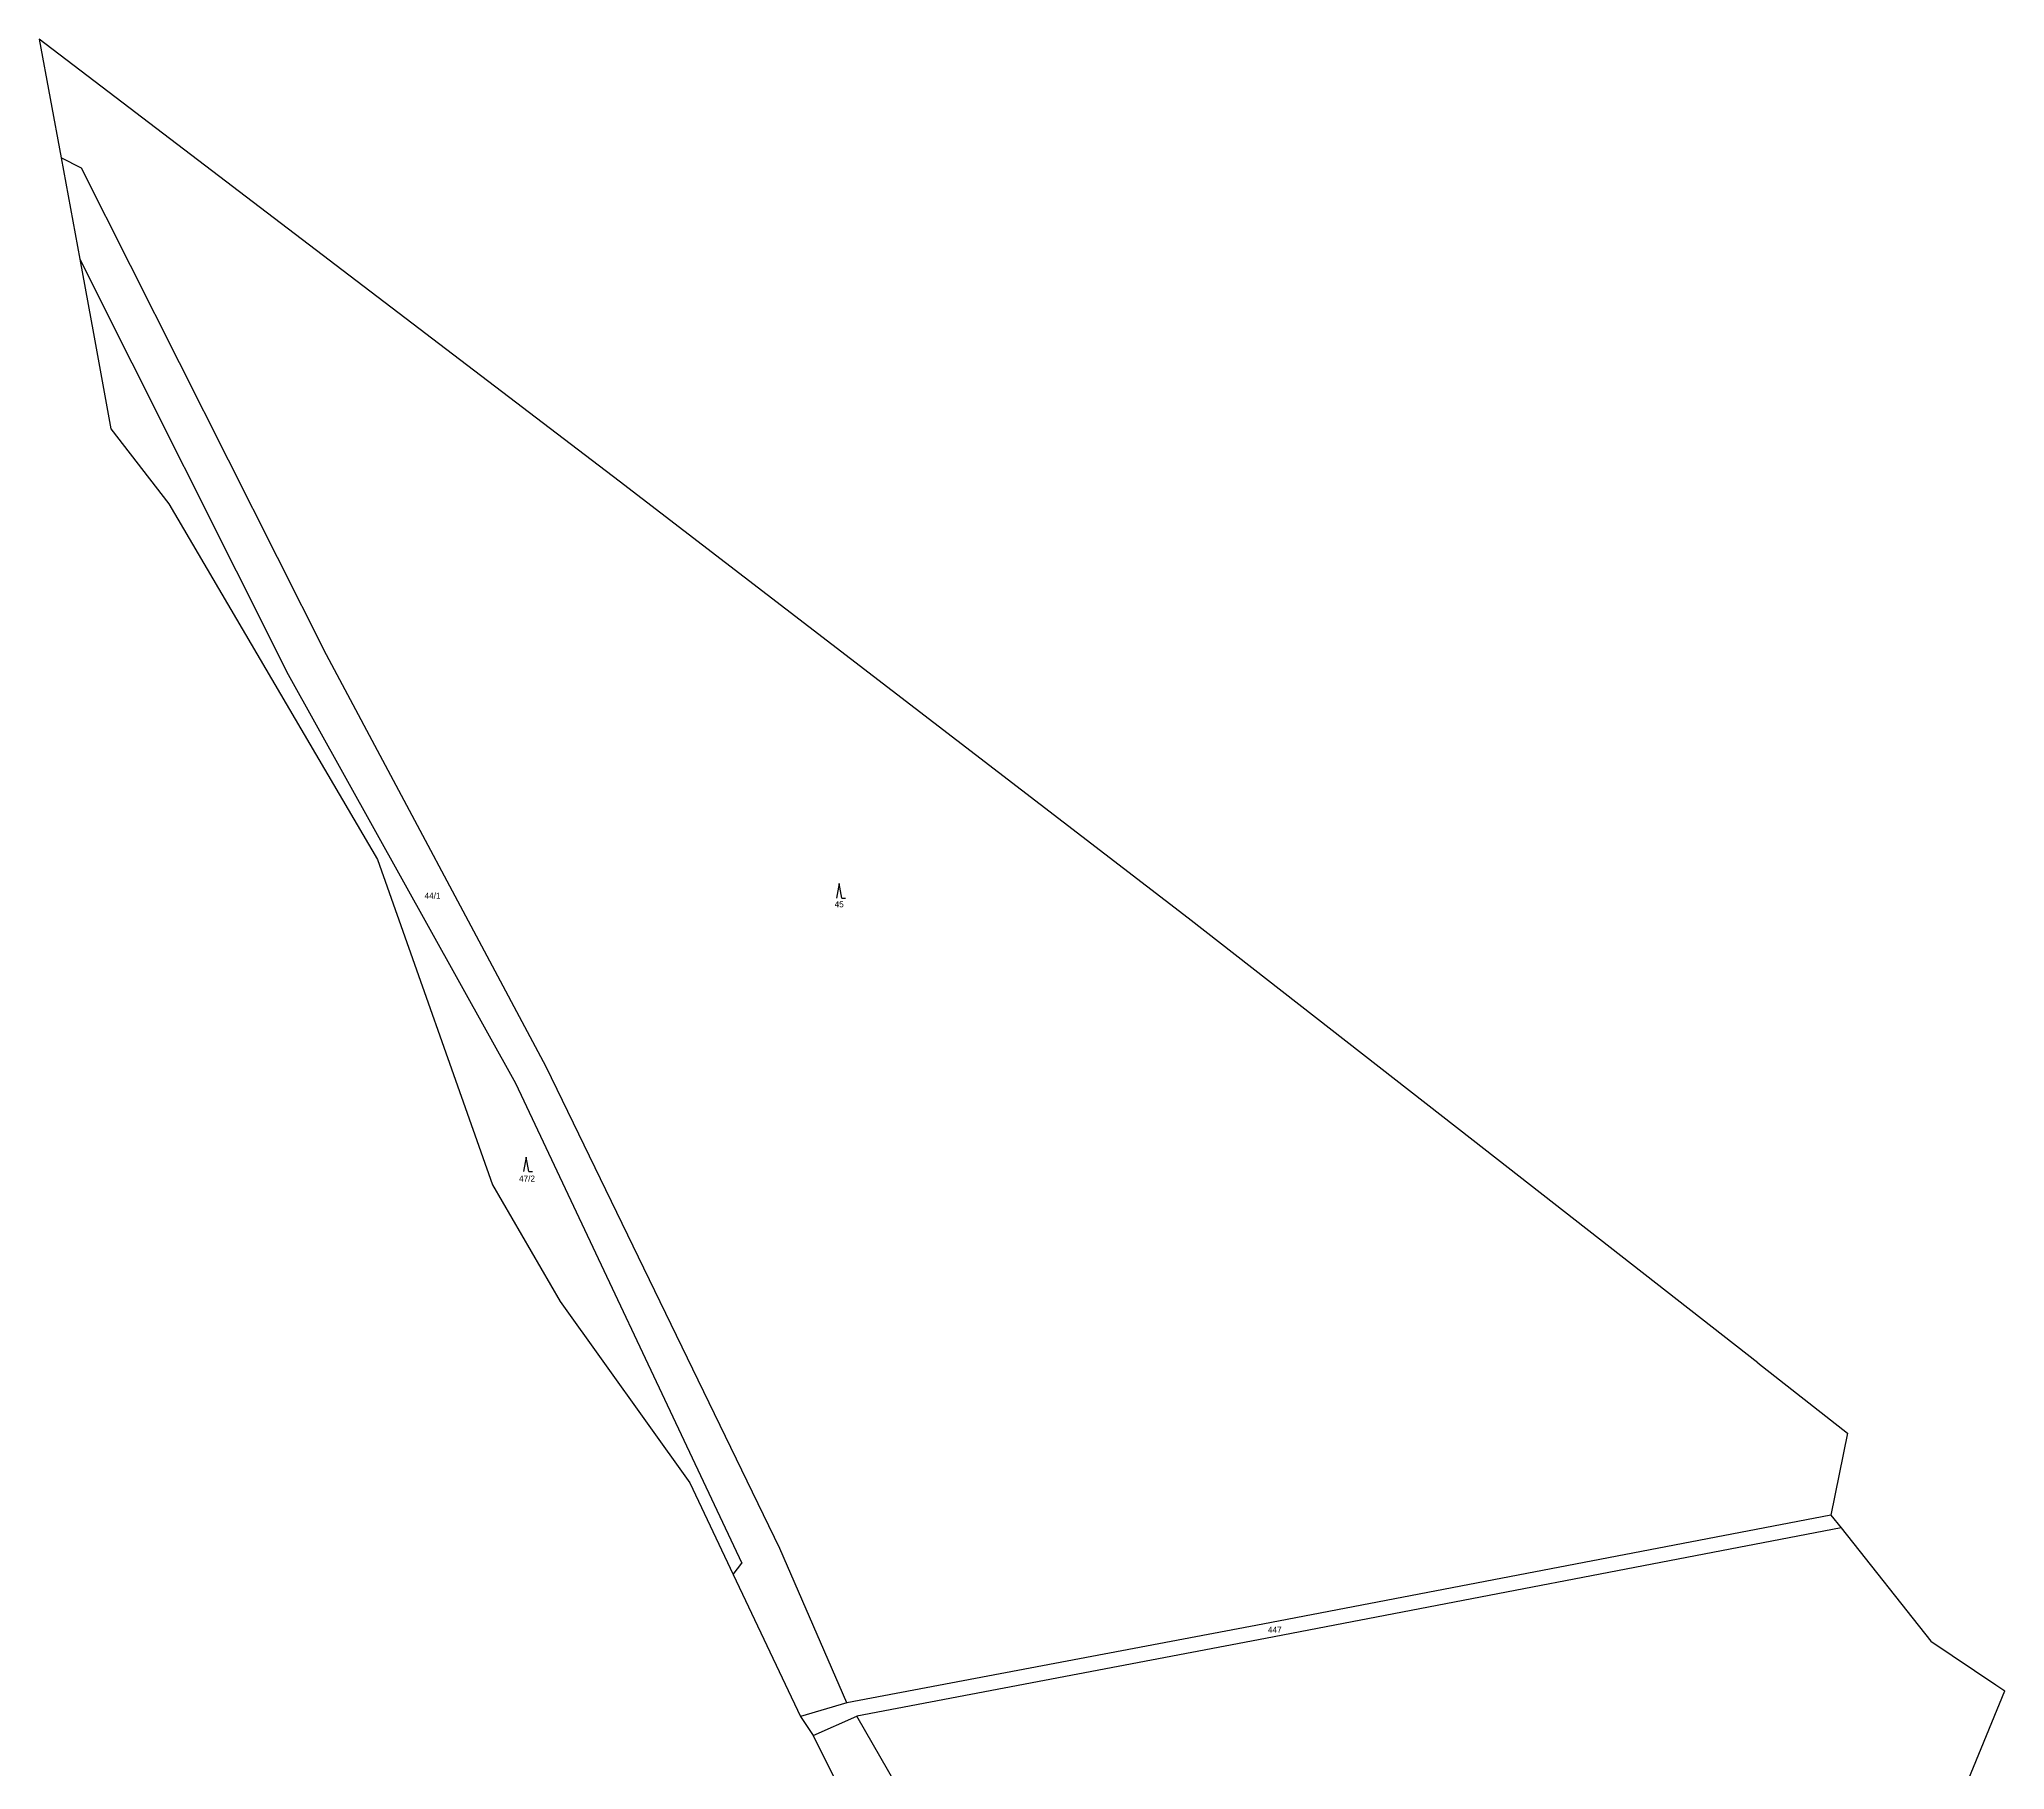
# Model space of a CAD drawing. Extents: x -781820 to -781273, y -1068784 to -1067834.
# Drawn here: x -781820 to -781273, y -1068315 to -1067834 of the extents above; entities that cross this region are included whole.
import ezdxf
from ezdxf.enums import TextEntityAlignment as Align

# ---------------------------------------------------------------- set-up
doc = ezdxf.new("R2010")
doc.units = 0
doc.linetypes.add('0_205_2', pattern=[0])
doc.linetypes.add('0_206_2', pattern=[0])
for name, color, linetype in [('18', 1, 'CONTINUOUS'), ('20502', 1, 'CONTINUOUS'), ('20602', 1, 'CONTINUOUS'), ('21900', 1, 'CONTINUOUS'), ('308', 1, 'CONTINUOUS')]:
    doc.layers.add(name, color=color, linetype=linetype)

# ---------------------------------------------------------------- blocks, each defined once
blk = doc.blocks.new('3_08$2')
at = {"layer": '308', "color": 255, "linetype": 'CONTINUOUS'}
for p, q in [((0, 4), (-0.75, 0)), ((0.75, 0), (0, 4)), ((0.75, 0), (1.75, 0))]:
    blk.add_line(p, q, dxfattribs=at)

msp = doc.modelspace()

# ---------------------------------------------------------------- linework, layer by layer
at = {"layer": '20502', "color": 3, "linetype": '0_205_2'}
for p, q in [((-781819.87, -1067833.64), (-781813.83, -1067866.62)), ((-781813.83, -1067866.62), (-781808.64, -1067894.79)), ((-781808.64, -1067894.79), (-781804.84, -1067915.49)), ((-781804.84, -1067915.49), (-781799.96, -1067942.02)), ((-781799.96, -1067942.02), (-781783.86, -1067962.89)), ((-781783.86, -1067962.89), (-781725.84, -1068061.9)), ((-781725.84, -1068061.9), (-781693.83, -1068152.41)), ((-781693.83, -1068152.41), (-781675.02, -1068184.93)), ((-781675.02, -1068184.93), (-781638.89, -1068235.37)), ((-781638.89, -1068235.37), (-781626.83, -1068260.87)), ((-781626.83, -1068260.87), (-781608.15, -1068300.35)), ((-781608.15, -1068300.35), (-781604.65, -1068305.69)), ((-781604.65, -1068305.69), (-781574.45, -1068366.07))]:
    msp.add_line(p, q, dxfattribs=at)
at = {"layer": '20602', "color": 3, "linetype": '0_206_2'}
for p, q in [((-781658.58, -1067956.57), (-781819.87, -1067833.64)), ((-781500.32, -1068078.26), (-781658.58, -1067956.57)), ((-781421.07, -1068140.13), (-781500.32, -1068078.26)), ((-781341.82, -1068202), (-781421.07, -1068140.13)), ((-781341.82, -1068202), (-781316.93, -1068221.49)), ((-781316.93, -1068221.49), (-781321.51, -1068244.36)), ((-781321.51, -1068244.36), (-781318.71, -1068247.9)), ((-781318.71, -1068247.9), (-781293.76, -1068279.46)), ((-781293.76, -1068279.46), (-781275.62, -1068291.59)), ((-781309.99, -1068383.1), (-781273.19, -1068293.21)), ((-781275.62, -1068291.59), (-781273.19, -1068293.21))]:
    msp.add_line(p, q, dxfattribs=at)
at = {"layer": '21900', "color": 3, "linetype": 'CONTINUOUS'}
for p, q in [((-781808.1, -1067869.55), (-781813.83, -1067866.62)), ((-781739.97, -1068004.91), (-781808.1, -1067869.55)), ((-781808.64, -1067894.79), (-781750.62, -1068010.43)), ((-781678.93, -1068119.57), (-781739.97, -1068004.91)), ((-781750.62, -1068010.43), (-781687.45, -1068124.11)), ((-781613.87, -1068253.62), (-781678.93, -1068119.57)), ((-781687.45, -1068124.11), (-781624.48, -1068257.71)), ((-781321.51, -1068244.36), (-781479.54, -1068274.72)), ((-781318.71, -1068247.9), (-781478.8, -1068278.65)), ((-781595.29, -1068296.59), (-781613.87, -1068253.62)), ((-781626.83, -1068260.87), (-781624.48, -1068257.71)), ((-781479.54, -1068274.72), (-781595.29, -1068296.59)), ((-781478.8, -1068278.65), (-781592.45, -1068300.27)), ((-781595.29, -1068296.59), (-781608.15, -1068300.35)), ((-781604.65, -1068305.69), (-781592.45, -1068300.27)), ((-781564.45, -1068349.14), (-781592.45, -1068300.27))]:
    msp.add_line(p, q, dxfattribs=at)

# ---------------------------------------------------------------- block references
at = {"layer": '308', "color": 0, "linetype": 'BYBLOCK'}
for p in [(-781597.41, -1068072.61), (-781684.45, -1068148.75)]:
    msp.add_blockref('3_08$2', p, dxfattribs=at)

# ---------------------------------------------------------------- texts
at = {"layer": '18', "color": 255, "linetype": 'CONTINUOUS'}
for s, p in [('44/1', (-781710.49, -1068073.34)), ('47/2', (-781684.21, -1068152.06))]:
    msp.add_text(s, height=1.7, dxfattribs=at).set_placement(p, align=Align.BOTTOM_CENTER)
for s, p in [('45', (-781598.64, -1068075.71)), ('447', (-781478.11, -1068277.59))]:
    msp.add_text(s, height=1.7, dxfattribs=at).set_placement(p, align=Align.BOTTOM_LEFT)

doc.saveas('drawing.dxf')
